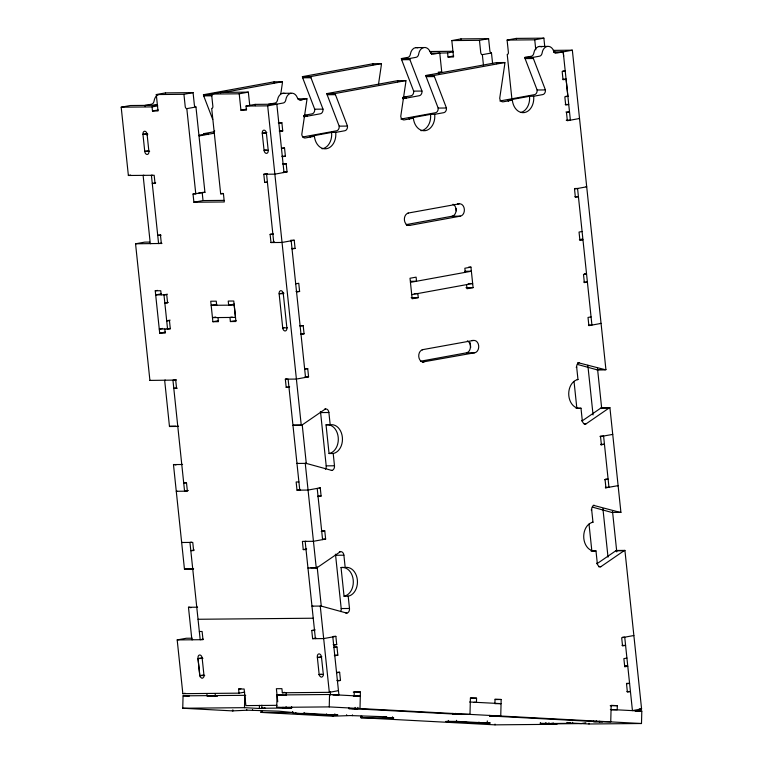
<?xml version="1.0" encoding="UTF-8"?>
<svg xmlns="http://www.w3.org/2000/svg" width="763" height="763" viewBox="0 0 763 763"><rect width="100%" height="100%" fill="white"/><g stroke="black" fill="none" stroke-linecap="round" stroke-linejoin="round"><path stroke-width="1.14" d="M261.041 710.849L261.003 712.404L293.841 712.613L278.867 711.164L247.574 710.2L232.457 710.887L182.748 708.236L183.063 695.837L245.715 695.322M232.457 710.887L232.477 710.105M233.116 710.868L233.135 710.095M182.748 708.236L244.475 707.673L244.789 695.274M246.697 710.2L246.716 709.428M252.534 710.343L252.553 709.571M244.475 707.673L259.334 708.465L259.42 705.365M264.885 707.635L264.866 708.417L261.795 708.255L261.871 705.155M261.919 712.404L261.957 710.849M291.628 706.624L291.58 708.169L276.721 707.377L277.036 694.979L329.549 694.502L360.298 696.133L353.393 696.199M261.795 708.255L282.978 708.054L282.997 707.282M282.978 708.054L286.049 708.217L286.096 706.672M292.515 712.47L292.534 711.698M292.83 712.661L292.849 711.879M295.786 712.556L295.767 713.338L326.516 714.969L326.545 713.939M304.075 712.48L304.055 713.262L334.804 714.893L334.833 713.863M276.721 707.377L329.234 706.9L329.549 694.502M261.003 712.404L332.353 716.199L332.391 714.645M360.937 716.161L360.899 717.716L393.727 717.935L383.179 717.296L386.87 717.067L382.091 716.629L350.303 715.57L332.945 716.19L333.049 714.635M346.593 715.522L346.612 714.74M357.885 707.387L357.847 708.941L348.929 708.636L348.949 707.864M352.43 715.656L352.449 714.883M354.156 695.808L354.261 691.679L360.413 692.003L359.993 708.531L348.929 708.636M355.081 708.961L355.119 707.415M361.815 717.716L361.853 716.161M392.411 717.783L392.43 717.01M392.716 717.973L392.735 717.201M478.983 722.046L478.954 723.076L448.205 721.445L448.234 720.415M474.09 702.341L476.455 702.313L476.56 698.183L470.409 697.859L469.989 714.387L452.783 714.158L452.802 713.386M455.568 713.357L455.549 714.139L452.783 714.158M448.205 721.445L456.493 721.369L456.522 720.339M458.935 714.492L458.954 713.71M487.299 720.94L487.252 723L456.493 721.369M498.62 715.646L498.601 716.428L495.836 716.447L489.684 716.123L489.703 715.351M494.91 703.295L495.015 699.166L501.167 699.49L500.747 716.018L489.684 716.123M360.899 717.716L495.006 724.85L495.025 724.077M495.836 716.447L495.855 715.675M556.752 723.515L556.732 724.287L540.328 723.41L540.347 722.637M540.328 723.41L545.86 723.362L545.879 722.59M545.86 723.362L548.931 723.524L548.95 722.752M570.142 722.561L570.123 723.334L567.052 723.171L567.071 722.389M567.052 723.171L572.574 723.114L572.593 722.342M572.574 723.114L588.979 723.992L588.998 723.219M611.287 709.857L617.21 709.8L617.315 705.67L611.163 705.346L610.743 721.874L593.538 721.645L593.557 720.873M596.313 720.844L596.294 721.626L593.538 721.645M599.68 721.979L599.708 721.197M588.979 723.992L641.492 723.515L641.807 711.116L610.362 709.485M280.813 93.725L282.415 82.929A4.139 3.081 89.5 0 0 282.415 81.736L274.127 81.813L203.444 94.726A4.139 3.081 89.5 0 0 203.692 95.871L212.734 119.429M378.505 84.283L381.376 64.855A4.139 3.081 89.5 0 0 381.386 63.653L373.088 63.73L302.406 76.643A4.139 3.081 89.5 0 0 302.663 77.797L314.709 109.204A4.139 3.081 89.5 0 1 312.086 113.859L304.094 115.318M293.774 425.086A4.139 3.081 89.5 0 1 292.963 425.392L301.261 425.315A4.139 3.081 89.5 0 0 302.11 424.981L325.419 408.958A4.139 3.081 89.5 0 1 328.891 412.506L330.188 424.8A14.478 10.768 89.5 0 1 342.358 437.199A14.478 10.768 89.5 0 1 333.202 453.489L334.49 465.783A4.139 3.081 89.5 0 1 331.876 470.437L331.361 470.437M308.767 567.786A4.139 3.081 89.5 0 1 307.966 568.082L316.254 568.006A4.139 3.081 89.5 0 0 317.112 567.682L340.412 551.659A4.139 3.081 89.5 0 1 343.894 555.197L345.181 567.491A14.478 10.768 89.5 0 1 357.351 579.89A14.478 10.768 89.5 0 1 348.195 596.18L349.492 608.473A4.139 3.081 89.5 0 1 346.879 613.128L345.839 613.137M581.845 421.128L600.777 408.11A4.139 3.081 89.5 0 1 601.625 407.785L609.923 407.709L620.92 512.355L611.735 512.421L592.441 507.118M584.21 424.075L585.765 424.056L609.065 408.033A4.139 3.081 89.5 0 1 609.923 407.709M596.838 563.828L615.77 550.81A4.139 3.081 89.5 0 1 616.628 550.476L624.916 550.4L641.588 708.941L632.441 710.611L624.725 637.181L622.513 637.21M598.688 566.775L600.758 566.756L624.067 550.733A4.139 3.081 89.5 0 1 624.916 550.4M155.69 182.853L152.266 183.482L155.032 183.454L154.174 175.261L128.375 175.49L121.193 107.192L152.056 106.906L152.486 111.007L158.017 110.95L156.291 94.564L165.437 92.895L193.077 92.638L194.365 104.932A2.07 1.373 79.6 0 0 195.957 106.973L204.932 192.352L193.029 194.05L193.897 202.243L224.293 201.966L223.435 193.773L220.669 193.792L211.694 108.413A2.07 1.373 79.6 0 0 212.867 106.353L211.57 94.059L220.707 92.39L248.347 92.132L249.778 105.714M430.656 53.219L447.585 52.924L448.015 57.025L453.537 56.967L451.82 40.582L460.957 38.903L488.597 38.655L489.894 50.949A2.07 1.373 79.6 0 0 491.486 52.99L492.612 63.663M156.291 94.564L183.931 94.307L193.077 92.638M451.82 40.582L479.46 40.325L488.597 38.655M121.193 107.192L130.33 105.523L157.34 105.275M403.055 97.244L411.057 95.785A4.139 3.081 89.5 0 0 413.67 91.131L401.624 59.714A4.12 3.071 89.5 0 1 401.376 58.57L407.795 57.397A4.139 3.081 89.5 0 0 410.38 54.135A8.269 6.152 89.5 0 1 417.866 47.792M511.935 99.257L507.223 54.431A2.07 1.373 79.6 0 0 508.387 52.37L507.099 40.077L516.236 38.398L543.876 38.15L544.763 46.6M157.378 104.579L153.363 105.313L153.497 106.505M222.777 92.628L282.415 81.736M302.406 76.643L310.703 76.567L381.386 63.653M401.376 58.57L409.664 58.493L416.093 57.32A4.139 3.081 89.5 0 0 418.677 54.059A8.269 6.152 89.5 0 1 423.846 47.544A8.269 6.152 89.5 0 1 430.17 51.96A4.139 3.081 89.5 0 0 433.327 54.173L439.755 52.99L441.758 72.123L438.715 72.676L438.82 73.706M152.056 106.906L157.769 105.866M447.585 52.924L453.298 51.884M211.57 94.059L239.21 93.801L248.347 92.132M507.099 40.077L534.739 39.819L543.876 38.15M152.486 111.007L158.199 109.958M448.015 57.025L453.727 55.976M183.931 94.307L185.228 106.601A2.07 1.373 79.6 0 0 186.821 108.642L195.957 106.973M479.46 40.325L480.747 52.618A2.07 1.373 79.6 0 0 482.35 54.659L491.486 52.99M239.21 93.801L240.936 110.196L246.459 110.149L246.029 106.047L255.166 104.378L276.826 104.178L283.998 172.486L283.311 172.495M297.808 98.904L306.907 98.685A4.12 3.071 89.5 0 1 306.907 99.877L301.786 134.431A4.139 3.081 89.5 0 0 305.267 137.969L314.404 136.3A14.478 10.768 89.5 0 0 326.574 148.699A14.478 10.768 89.5 0 0 335.73 132.4L344.876 130.731A4.139 3.081 89.5 0 0 347.489 126.076L335.443 94.669A4.139 3.081 89.5 0 1 335.186 93.515L326.898 93.591A4.139 3.081 89.5 0 0 327.146 94.746L339.192 126.153A4.139 3.081 89.5 0 1 336.578 130.807L302.749 136.987M326.898 93.591L397.58 80.678L405.868 80.611A4.139 3.081 89.5 0 1 405.868 81.803L400.756 116.348A4.139 3.081 89.5 0 0 404.228 119.896L413.374 118.217A14.478 10.768 89.5 0 0 425.544 130.616A14.478 10.768 89.5 0 0 434.7 114.326L443.837 112.657A4.139 3.081 89.5 0 0 446.45 108.003L434.405 76.586A4.139 3.081 89.5 0 1 434.157 75.442L425.859 75.518A4.139 3.081 89.5 0 0 426.116 76.662L438.162 108.079A4.139 3.081 89.5 0 1 435.549 112.733L400.89 119.066M425.859 75.518L496.541 62.604L504.839 62.528A4.139 3.081 89.5 0 1 504.829 63.72L499.717 98.274A4.139 3.081 89.5 0 0 503.199 101.813L512.335 100.144A14.478 10.768 89.5 0 0 524.505 112.543A14.478 10.768 89.5 0 0 533.661 96.252L542.798 94.583A4.139 3.081 89.5 0 0 545.421 89.92L533.375 58.513A4.13 3.071 89.5 0 1 533.118 57.359L524.83 57.435A4.13 3.071 89.5 0 0 525.078 58.589L537.123 89.996A4.139 3.081 89.5 0 1 534.51 94.65L499.851 100.983M524.83 57.435L531.258 56.262A4.139 3.081 89.5 0 0 533.842 53.009A8.269 6.152 89.5 0 1 541.787 46.839M553.709 52.161L554.911 51.941L555.035 53.133M240.936 110.196L246.649 109.157M246.029 106.047L267.679 105.847L283.245 103.005A4.139 3.081 89.5 0 0 285.829 99.753A8.269 6.152 89.5 0 1 290.999 93.239A8.269 6.152 89.5 0 1 297.322 97.654A4.139 3.081 89.5 0 0 300.479 99.858L306.907 98.685M335.186 93.515L405.868 80.611M434.157 75.442L504.839 62.528M533.118 57.359L539.546 56.185A4.139 3.081 89.5 0 0 542.131 52.933A8.269 6.152 89.5 0 1 547.3 46.419A8.269 6.152 89.5 0 1 553.623 50.835A4.139 3.081 89.5 0 0 556.78 53.038L572.345 50.196L605.927 369.664L597.629 369.74A4.139 3.081 89.5 0 1 596.742 369.721L577.448 364.428M147.507 133.506L142.948 134.336L144.751 151.417A3.1 2.06 79.6 0 0 147.145 154.469A3.1 2.06 79.6 0 0 148.89 151.379L147.097 134.298A3.1 2.06 79.6 0 0 144.703 131.246A3.1 2.06 79.6 0 0 142.948 134.336L147.86 134.164M204.064 134.66A14.478 10.768 89.5 0 0 203.988 133.611L213.125 131.942A4.139 3.081 89.5 0 0 214.718 130.969M199.153 135.213L208.127 133.573A14.478 10.768 89.5 0 1 208.213 134.622M303.731 116.11L307.098 115.49A14.478 10.768 89.5 0 1 307.174 116.548M402.692 98.026L406.059 97.416A14.478 10.768 89.5 0 1 406.145 98.465M199.143 135.928L213.993 133.22M303.884 116.796L320.384 113.782A4.139 3.081 89.5 0 0 322.997 109.128L310.951 77.721A4.139 3.081 89.5 0 1 310.703 76.567M402.845 98.723L419.345 95.709A4.139 3.081 89.5 0 0 421.968 91.055L409.912 59.638A4.12 3.071 89.5 0 1 409.664 58.493M278.829 123.301L281.881 122.748L282.739 130.95L279.668 131.503M148.165 150.788L144.751 151.417L149.653 151.236M266.831 132.409L262.262 133.248L264.055 150.321A3.1 2.06 79.7 0 0 266.449 153.382A3.1 2.06 79.7 0 0 268.214 150.282L266.411 133.21A3.1 2.051 79.6 0 0 264.008 130.158A3.1 2.051 79.6 0 0 262.272 133.248L266.411 133.21M565.183 104.493L568.731 104.464L565.688 105.017L564.83 96.825L567.901 96.262L566.108 79.18L563.027 79.743L562.169 71.55L565.211 70.988L562.846 71.016M310.398 137.378A14.478 10.768 89.5 0 1 310.264 136.339L331.59 132.438L335.73 132.4M409.359 119.305A14.478 10.768 89.5 0 1 409.226 118.255L430.551 114.364L434.7 114.326M508.33 101.221A14.478 10.768 89.5 0 1 508.187 100.182L529.512 96.291L533.661 96.252M266.344 149.91L264.055 150.321L268.204 150.282M128.375 175.49L130.654 175.08M281.461 148.585L284.532 148.022L285.4 156.215L282.348 156.777M143.873 175.223L143.11 175.356L150.292 243.664L151.055 243.531M152.171 175.147L151.408 175.28L158.59 243.588L161.632 243.035M283.14 164.293L286.182 163.73L287.05 171.933L274.861 174.155L263.807 174.26L264.666 182.452L267.431 182.424M263.807 174.26L267.231 173.63M267.327 174.088L266.573 174.231L273.745 242.539M193.029 194.05L196.463 193.421M198.742 193.001L201.031 192.591M264.666 182.452L266.955 182.033M220.669 193.792L222.958 193.373M193.897 202.243L203.034 200.574L223.931 200.383M160.583 234.87L157.722 235.395L161.06 235.262M176.282 380.069L149.91 380.413L135.556 243.798L144.693 242.129L149.529 242.09M135.556 243.798L161.918 243.464M292.038 248.986L295.09 248.433L294.222 240.231L282.043 242.462L270.989 242.558L270.121 234.365L272.982 233.84M273.459 234.231L270.121 234.365M407.824 213.125L459.116 203.845A6.199 4.616 89.5 0 1 464.333 209.157A6.199 4.616 89.5 0 1 460.404 216.148L409.626 225.419L406.517 225.447M270.989 242.558L274.413 241.938M406.097 224.627L452.116 216.225L460.404 216.148M164.798 328.996L165.228 333.097L159.696 333.145L155.251 290.798L157.531 290.379M161.394 293.85L155.681 294.89L166.735 294.795L167.593 302.987L164.827 303.016L168.261 302.386M167.393 294.194L163.969 294.823L167.555 328.967L170.416 328.452M295.701 283.826L298.753 283.264L299.611 291.466L296.569 292.019M582.083 231.513L579.041 232.066L579.899 240.259L582.951 239.706L579.842 239.735M216.721 304.313L211.179 305.324L234.212 305.114L235.509 317.408L212.476 317.618L215.795 317.017M283.702 292.935L279.134 293.765L282.72 327.918A3.1 2.06 79.6 0 0 285.114 330.97A3.1 2.06 79.6 0 0 286.869 327.88L283.283 293.726A3.1 2.06 79.6 0 0 280.879 290.674A3.1 2.06 79.6 0 0 279.134 293.765L283.846 293.621M579.375 239.639L582.226 239.115M234.384 304.122L228.671 305.171L228.232 301.07L233.764 301.023L235.92 321.509L230.388 321.557L229.959 317.465L232.248 317.046M170.12 320.145L166.696 320.775L169.462 320.746L170.321 328.948L159.267 329.044L162.691 328.424M466.575 284.637L467.004 288.738L473.098 287.622L470.943 267.126L464.848 268.242L465.277 272.343M410.437 282.358L471.372 271.227L464.734 271.285M216.692 305.276L216.263 301.175L210.731 301.232L212.887 321.719L218.599 320.679M159.696 333.145L165.409 332.105M230.388 321.557L236.101 320.517M411.734 294.652L472.659 283.521L468.244 283.559M414.271 293.574L417.828 293.536L418.258 297.637L412.163 298.753L410.008 278.257L416.102 277.15L416.531 281.242L410.608 281.299M283.865 327.709L282.72 327.918L287.441 327.775M300.155 326.173L303.197 325.62L304.065 333.812L301.013 334.366M149.91 380.413L150.483 380.308M165.418 380.136L164.655 380.279L169.472 426.517L177.76 426.441A4.139 3.081 89.5 0 0 178.571 426.145M175.986 379.64L172.943 380.203L184.57 491.2L188.375 490.504M176.663 387.881L173.802 388.396L177.14 388.272M304.675 369.206L307.727 368.653L308.586 376.846L296.397 379.068L285.343 379.173L286.201 387.366L289.539 387.242M591.058 316.893L588.015 317.446L588.874 325.648L601.063 323.417L600.376 323.426M422.177 349.74L473.47 340.46A6.199 4.616 89.5 0 1 478.687 345.773A6.199 4.616 89.5 0 1 474.767 352.754L422.435 362.043M285.343 379.173L287.06 378.858M420.461 361.242L466.47 352.83L474.767 352.754M286.201 387.366L289.635 386.746M186.029 482.588L183.749 482.998L186.515 482.979L187.374 491.172L176.282 491.277L177.035 491.134M298.915 481.949L296.149 481.978L297.007 490.17L300.441 489.541M300.536 490.008L299.773 490.142L288.109 379.144M317.551 496.599L321.109 496.036L320.25 487.843L308.061 490.065L297.007 490.17M600.023 436.646L612.727 434.414L612.212 434.424M600.882 444.848L604.449 444.285L600.824 444.314M182.424 542.369L181.661 542.503L192.762 542.398L193.621 550.6L190.855 550.628L194.279 549.999M191.475 542.15L189.949 542.426L200.183 639.709L203.225 639.156M306.02 549.57L303.254 549.598L302.396 541.396L313.45 541.301L325.639 539.069L324.771 530.876L321.213 531.439M604.544 479.679L608.111 479.116L605.517 479.145M305.915 541.234L305.162 541.377L315.386 638.66M605.412 487.881L618.116 485.649L617.591 485.649M303.254 549.598L306.678 548.969M244.751 692.117L239.038 693.157L182.834 693.672L177.188 639.919L186.325 638.25L192.19 638.202M192.648 639.652L191.885 639.785L188.471 607.262L197.131 607.205M333.679 645.107L336.721 644.554L335.863 636.361L323.674 638.583L312.62 638.688L311.762 630.486L315.186 629.866M204.713 675.474L199.763 675.646L197.998 658.068A3.1 2.06 79.6 0 1 199.753 654.978A3.1 2.06 79.6 0 1 202.147 658.03L203.998 675.608A2.308 1.526 79.6 0 1 203.883 676.838L202.748 678.097A3.853 2.556 79.6 0 1 201.613 678.107L200.211 676.867A2.308 1.526 79.6 0 1 199.849 675.646L197.97 658.574L202.538 657.744M202.92 658.393L197.97 658.574M312.62 638.688L316.044 638.059M333.927 647.539L336.979 646.986L337.837 655.179L334.795 655.741M199.763 675.646L200.335 675.551M200.907 675.446L203.769 674.921M321.795 656.676L317.36 657.487L321.509 657.448M182.834 693.672L185.123 693.252M239.038 693.157L238.6 689.056L240.889 688.646M319.144 674.425L319.153 674.559A2.308 1.526 79.6 0 0 319.516 675.789L320.927 677.019A3.853 2.556 79.6 0 0 322.053 677.01L323.188 675.741A2.308 1.574 79.1 0 0 323.331 674.521L321.452 656.943A3.1 2.06 79.6 0 0 319.058 653.881A3.1 2.06 79.6 0 0 317.313 656.981L319.153 674.559L321.376 674.158M336.588 672.813L339.63 672.26L340.498 680.453L337.446 681.006M277.751 701.76L276.378 688.712L281.909 688.665L282.339 692.766L284.618 692.346M633.862 635.512L621.683 637.744L622.541 645.937L625.584 645.384L622.036 645.412M282.339 692.766L329.32 692.337L338.467 690.668M626.919 658.059L623.876 658.612L624.735 666.814L627.777 666.252L624.668 666.28M624.773 666.08L627.062 665.67M553.566 723.057L548.998 723.887L581.244 723.591L585.812 722.761M332.945 716.19L332.401 716.199M415.558 47.621L423.846 47.544M539.012 46.495L547.3 46.419M429.712 51.502L452.86 51.293M553.404 50.368L572.345 50.196M553.738 51.951L563.208 51.865L563.657 56.138M401.624 59.714L409.912 59.638M525.078 58.589L533.375 58.513M438.21 72.151L441.758 72.123M302.663 77.797L310.951 77.721M426.116 76.662L434.405 76.586M562.999 79.209L566.108 79.18M413.67 91.131L421.968 91.055M537.123 89.996L545.421 89.92M282.711 93.315L290.999 93.239M203.444 94.726L211.732 94.65M203.692 95.871L211.99 95.795A4.139 3.081 89.5 0 1 211.79 95.022M327.146 94.746L335.443 94.669M402.95 97.445L406.059 97.416M565.831 96.281L567.901 96.262M299.792 99.943L302.167 99.924M508.187 100.182L512.335 100.144M314.709 109.204L322.997 109.128M438.162 108.079L446.45 108.003M565.974 112.008L569.522 111.98L566.48 112.533L567.338 120.726L579.527 118.503L578.831 118.513M303.989 115.518L307.098 115.49M409.226 118.255L413.374 118.217M278.323 122.786L281.881 122.748M566.241 120.211L570.381 120.172L563.208 51.865M339.192 126.153L347.489 126.076M279.182 130.978L282.739 130.95M203.988 133.611L208.127 133.573M310.264 136.339L314.404 136.3M282.167 148.041L284.532 148.022M281.843 156.253L285.4 156.215M282.634 163.768L286.182 163.73M283.493 171.961L287.05 171.933M586.013 186.811L586.709 186.811L574.52 189.033L575.378 197.236L578.43 196.673L574.873 196.711M574.797 188.499L577.562 188.48L591.926 325.086L588.464 325.124M202.519 192.371L204.932 192.352M457.562 203.864L459.116 203.845M290.674 240.269L294.222 240.231M290.493 240.793L291.18 240.793L305.534 377.399L304.847 377.408M291.533 248.461L295.09 248.433M468.568 267.155L470.943 267.126M584.468 273.879L586.537 273.86L583.495 274.413L584.353 282.615L587.396 282.052L583.848 282.091M465.983 287.689L473.098 287.622M155.251 290.798L160.774 290.741L161.203 294.842M296.054 291.495L299.611 291.466M411.152 297.704L418.258 297.637M212.887 321.719L218.418 321.671L217.98 317.57M299.649 325.648L303.197 325.62M167.04 328.977L167.555 328.967M300.508 333.851L304.065 333.812M471.916 340.479L473.47 340.46M577.744 362.597L605.03 369.645A4.139 3.081 89.5 0 0 605.927 369.664M305.353 368.672L307.727 368.653M576.17 367.241L576.685 367.241A4.139 3.081 89.5 0 1 579.298 362.587M596.742 369.721L605.03 369.645M305.028 376.874L308.586 376.846M577.2 379.545L577.982 379.535L576.685 367.241M324.895 408.968L325.419 408.958M576.065 408.367A14.478 10.768 89.5 0 0 576.847 408.262L580.996 408.224L582.283 420.518A4.139 3.081 89.5 0 0 585.765 424.056M600.777 408.11L609.065 408.033M320.365 411.476A4.139 3.081 89.5 0 1 320.603 412.583L328.891 412.506M581.768 420.518L582.283 420.518M176.024 426.135L170.321 426.183A4.139 3.081 89.5 0 1 169.472 426.517M294.337 425.058L302.11 424.981M333.202 453.489L329.053 453.527L326.039 424.838L330.188 424.8M600.271 436.121L603.59 436.083L608.969 487.319L605.421 487.347M193.096 568.807L193.611 568.807A4.139 3.081 89.5 0 1 192.762 569.141L184.465 569.217L173.468 464.562L182.138 464.505M331.876 470.437L306.144 463.37L296.969 463.437A4.139 3.081 89.5 0 1 297.856 463.446M325.41 469.245A4.139 3.081 89.5 0 0 326.202 465.859L334.49 465.783M319.211 487.853L320.25 487.843M317.999 496.064L321.109 496.036M593.261 505.287L620.033 512.345A4.139 3.081 89.5 0 0 620.92 512.355M591.163 509.942L591.687 509.932A4.139 3.081 89.5 0 1 594.301 505.278M592.202 522.235L592.975 522.226L591.687 509.932M321.662 530.905L324.771 530.876M322.53 539.098L325.639 539.069M339.373 551.668L340.412 551.659M591.067 551.058A14.478 10.768 89.5 0 0 591.85 550.953L595.989 550.915L597.286 563.208A4.139 3.081 89.5 0 0 600.758 566.756M615.77 550.81L624.067 550.733M335.367 554.167A4.139 3.081 89.5 0 1 335.596 555.273L343.894 555.197M596.771 563.218L597.286 563.208M192.581 568.817L185.323 568.883A4.139 3.081 89.5 0 1 184.465 569.217M310.894 567.739L317.112 567.682M348.195 596.18L344.056 596.218L341.042 567.529L345.181 567.491M346.879 613.128L321.147 606.07L311.962 606.127A4.139 3.081 89.5 0 1 312.849 606.146M340.613 611.611A4.139 3.081 89.5 0 0 341.204 608.55L349.492 608.473M198.075 619.27L313.231 618.221M199.362 631.516L202.119 631.487L202.987 639.69L177.188 639.919M311.762 630.486L314.518 630.467M333.488 636.38L335.863 636.361M333.173 644.582L336.721 644.554M334.604 647.005L336.979 646.986M334.289 655.217L337.837 655.179M337.265 672.279L339.63 672.26M319.153 674.559L323.293 674.387M336.941 680.491L340.498 680.453M626.471 683.362L629.58 683.333L626.528 683.886L627.386 692.089L630.438 691.526L626.881 691.564M238.6 689.056L244.131 689.008L245.877 705.603L276.969 705.327M353.298 692.07L360.413 692.003M217.493 696.237L207.135 696.199L206.859 693.577M332.992 695.055L338.915 694.998L332.811 636.914M470.637 698.24L476.56 698.183M495.244 699.547L501.167 699.49M469.607 701.998L501.053 703.629L494.834 703.677M259.334 708.465L264.866 708.417M286.049 708.217L291.58 708.169M610.209 705.737L617.315 705.67M639.232 708.97L641.588 708.941M302.196 713.672L293.278 713.367L313.25 713.577L310.484 713.596M635.245 711.173L641.807 711.116M320.641 714.654L317.875 714.683L337.847 714.883L328.939 714.578M454.634 721.779L445.716 721.483L465.688 721.684L462.922 721.712M473.079 722.761L470.323 722.79L490.285 722.99L481.377 722.685M548.931 723.524L570.123 723.334M495.006 724.85L556.732 724.287M277.036 694.979L286.325 695.475M183.063 695.837L189.272 696.171M329.234 706.9L641.492 723.515M351.695 708.608L461.701 714.464M492.45 716.095L602.455 721.951M175.967 465.02L174.355 464.581A4.139 3.081 89.5 0 0 173.468 464.562M190.969 607.71L189.358 607.272A4.139 3.081 89.5 0 0 188.471 607.262M597.486 368.348L601.711 408.558M612.546 511.668L616.781 551.916M600.538 436.646L601.406 444.839M605.069 479.679L605.927 487.872M587.844 365.286L593.07 414.958M602.913 508.606L608.016 557.133M574.024 381.366L576.847 408.262M589.017 524.057L591.85 550.953M534.739 39.819L535.788 49.805M516.236 38.398L516.313 39.171M482.35 54.659L483.465 65.332M460.957 38.903L461.043 39.676M456.112 208.69L456.341 210.865M470.199 342.692L470.695 347.423M431.457 53.067L431.581 54.268M320.603 412.583L326.202 465.859M335.596 555.273L341.204 608.55M317.208 488.396L322.587 539.632M268.652 105.447L268.528 104.254L274.957 103.081A4.139 3.081 89.5 0 0 277.541 99.829A8.269 6.152 89.5 0 1 285.019 93.477M302.205 424.695L306.316 463.723M317.15 566.842L321.252 605.898M330.265 691.574L330.627 695.074M267.679 105.847L301.261 425.315M316.254 568.006L305.257 463.36A4.139 3.081 89.5 0 1 306.144 463.37M329.32 692.337L320.26 606.051A4.139 3.081 89.5 0 1 321.147 606.07M255.166 104.378L255.309 105.656M286.144 692.976L286.392 695.341M220.707 92.39L220.793 93.153M202.224 192.886L203.034 200.574M186.821 108.642L195.795 194.021M165.437 92.895L165.59 94.431M215.147 693.51L215.424 696.133M160.488 235.366L161.346 243.569M175.709 380.174L176.568 388.377M145.199 106.582L145.075 105.38L151.503 104.207A4.139 3.081 89.5 0 0 154.088 100.954A8.269 6.152 89.5 0 1 158.37 94.688M147.097 134.298L147.211 135.366M467.357 340.842A6.199 4.616 89.5 0 1 470.418 347.327A6.199 4.616 89.5 0 1 466.47 352.83M423.99 362.034A6.199 4.616 89.5 0 1 418.773 356.722A6.199 4.616 89.5 0 1 422.692 349.74M409.626 225.419A6.199 4.616 89.5 0 1 404.409 220.106A6.199 4.616 89.5 0 1 408.339 213.125M452.993 204.226A6.199 4.616 89.5 0 1 456.064 210.712A6.199 4.616 89.5 0 1 452.116 216.225M496.541 62.604A4.139 3.081 89.5 0 1 496.551 63.73M397.58 80.678A4.139 3.081 89.5 0 1 397.58 81.803M298.619 98.761A4.12 3.071 89.5 0 1 298.638 99.581M331.59 132.438A14.478 10.768 89.5 0 1 322.043 148.795M529.512 96.291A14.478 10.768 89.5 0 1 520.747 112.495M430.551 114.364A14.478 10.768 89.5 0 1 421.004 130.721M580.996 408.224A14.478 10.768 89.5 0 1 568.826 395.825A14.478 10.768 89.5 0 1 577.982 379.535M612.632 512.431A4.139 3.081 89.5 0 1 611.735 512.421M595.989 550.915A14.478 10.768 89.5 0 1 583.819 538.525A14.478 10.768 89.5 0 1 592.975 522.226M326.039 424.838A14.478 10.768 89.5 0 1 338.209 437.237A14.478 10.768 89.5 0 1 329.053 453.527M341.042 567.529A14.478 10.768 89.5 0 1 353.212 579.928A14.478 10.768 89.5 0 1 344.056 596.218M196.759 607.186A4.139 3.081 89.5 0 1 197.598 607.186M181.766 464.486A4.139 3.081 89.5 0 1 182.595 464.486M373.088 63.73A4.139 3.081 89.5 0 1 373.097 64.855M274.127 81.813A4.139 3.081 89.5 0 1 274.127 82.929"/></g></svg>
